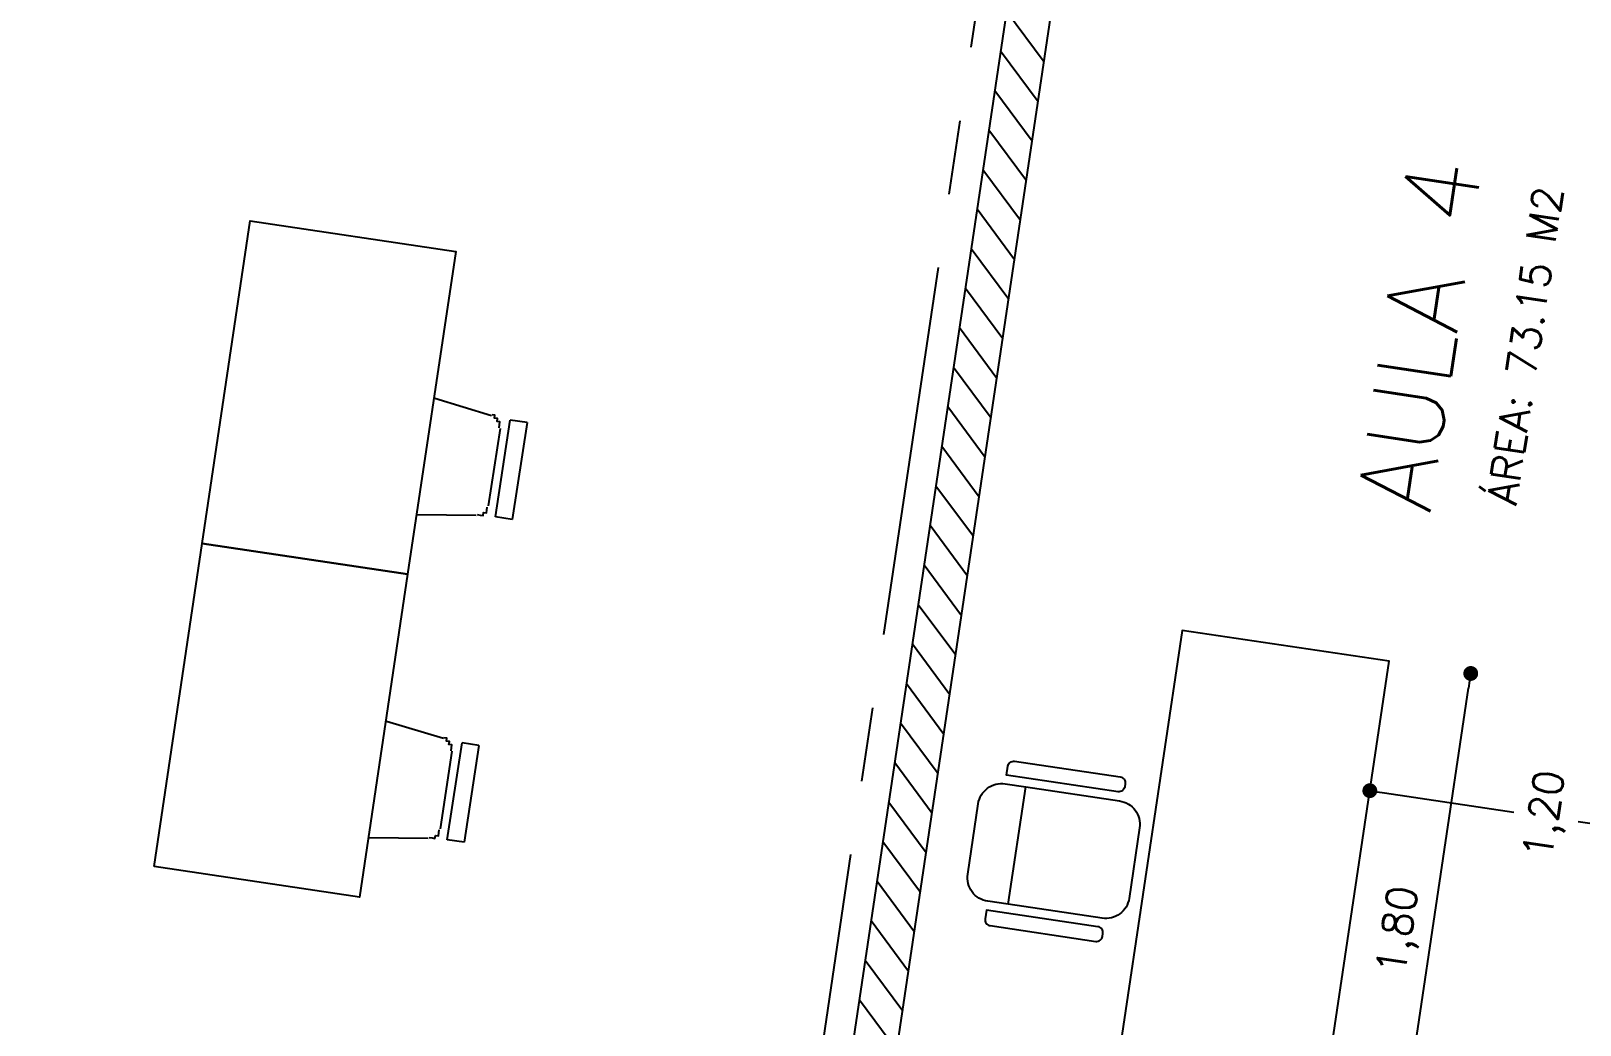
# Model space of a CAD drawing. Header units: millimetres. Extents: x 338 to 506, y 179 to 335.
# Drawn here: x 421.36 to 426.58, y 267.03 to 270.38 of the extents above; entities that cross this region are included whole.
import ezdxf
from ezdxf.enums import TextEntityAlignment as Align

# ---------------------------------------------------------------- set-up
doc = ezdxf.new("R2010")
doc.units = ezdxf.units.MM
doc.linetypes.add('CENTER', pattern=[2, 1.25, -0.25, 0.25, -0.25])
doc.linetypes.add('DASHED2', pattern=[0.375, 0.25, -0.125])
for name, color, linetype in [('EJES_DE_COLUMNA', 255, 'DASHED2'), ('MUROS', 32, 'Continuous'), ('PUPITRES', 8, 'Continuous'), ('TEXTOS', 7, 'Continuous')]:
    doc.layers.add(name, color=color, linetype=linetype)
doc.styles.add('NOTAS', font='simplex.shx')
doc.styles.get("Standard").update_dxf_attribs({"font": 'ARIALUNI.ttf'})
doc.dimstyles.new('ROMANS', dxfattribs={"dimtxt": 0.1, "dimasz": 0.05, "dimexe": 0.04, "dimexo": 0.5, "dimgap": 0.05, "dimtad": 1, "dimtih": 1, "dimtoh": 1, "dimdec": 4, "dimzin": 5, "dimdsep": 46, "dimtxsty": 'Standard', "dimsah": 1, "dimcen": 0.05, "dimse1": 1, "dimse2": 1, "dimclrd": 7, "dimclre": 7, "dimclrt": 7, "dimadec": 0, "dimazin": 0, "dimtfac": 1, "dimtdec": 4, "dimtix": 1, "dimtmove": 2, "dimatfit": 3, "dimfxl": 1, "dimtolj": 1, "dimarcsym": 0})

# ---------------------------------------------------------------- blocks, each defined once
blk = doc.blocks.new('*X912')
at = {"color": 0}
for p, q in [((89.0268, 74.5177), (88.8768, 74.3677)), ((89.1615, 74.5177), (89.0115, 74.3677)), ((89.2962, 74.5177), (89.1462, 74.3677)), ((89.4309, 74.5177), (89.2809, 74.3677)), ((89.5656, 74.5177), (89.4156, 74.3677)), ((89.7003, 74.5177), (89.5503, 74.3677)), ((89.835, 74.5177), (89.685, 74.3677)), ((89.9697, 74.5177), (89.8197, 74.3677)), ((90.1044, 74.5177), (89.9544, 74.3677)), ((90.2391, 74.5177), (90.0891, 74.3677)), ((90.3739, 74.5177), (90.2239, 74.3677)), ((90.5086, 74.5177), (90.3586, 74.3677)), ((90.6433, 74.5177), (90.4933, 74.3677)), ((90.778, 74.5177), (90.628, 74.3677)), ((90.9127, 74.5177), (90.7627, 74.3677)), ((91.0474, 74.5177), (90.8974, 74.3677)), ((91.1821, 74.5177), (91.0321, 74.3677)), ((91.3168, 74.5177), (91.1668, 74.3677)), ((91.4515, 74.5177), (91.3015, 74.3677)), ((91.5862, 74.5177), (91.4362, 74.3677)), ((91.7209, 74.5177), (91.5709, 74.3677)), ((91.8556, 74.5177), (91.7056, 74.3677)), ((91.9903, 74.5177), (91.8403, 74.3677)), ((92.125, 74.5177), (91.975, 74.3677)), ((92.2597, 74.5177), (92.1097, 74.3677)), ((92.3944, 74.5177), (92.2444, 74.3677))]:
    blk.add_line(p, q, dxfattribs=at)
blk = doc.blocks.new('MESAS_AULA_INFORMATICA')
at = {"color": 18, "extrusion": (-2.33163e-06, -0.000958086, 1)}
for p, q in [((2982.09, 1956.5213, -0.0148), (2982.1172, 1956.323, -0.015)), ((2982.4565, 1956.3214, -0.015), (2982.4858, 1956.5194, -0.0148)), ((2983.19, 1956.5213, -0.0148), (2983.2172, 1956.323, -0.015)), ((2983.5565, 1956.3214, -0.015), (2983.5858, 1956.5194, -0.0148)), ((2982.1212, 1956.2012, -0.0151), (2982.1215, 1956.2583, -0.0151)), ((2982.1215, 1956.2583, -0.0151), (2982.4517, 1956.2567, -0.0151)), ((2982.1547, 1956.2867, -0.015), (2982.4187, 1956.2855, -0.015)), ((2983.2212, 1956.2012, -0.0151), (2983.2215, 1956.2583, -0.0151)), ((2983.2215, 1956.2583, -0.0151), (2983.5517, 1956.2567, -0.0151)), ((2983.2547, 1956.2867, -0.015), (2983.5187, 1956.2855, -0.015)), ((2982.4514, 1956.1996, -0.0151), (2982.4517, 1956.2567, -0.0151)), ((2983.5514, 1956.1996, -0.0151), (2983.5517, 1956.2567, -0.0151)), ((2982.4514, 1956.1996, -0.0151), (2982.1212, 1956.2012, -0.0151)), ((2983.5514, 1956.1996, -0.0151), (2983.2212, 1956.2012, -0.0151))]:
    blk.add_line(p, q, dxfattribs=at)
at = {"color": 18, "elevation": -0.0148}
for points in [[(2981.8867, 1957.2223), (2982.9867, 1957.2223), (2982.9867, 1956.5223), (2981.8867, 1956.5223)], [(2982.9867, 1957.2223), (2984.0867, 1957.2223), (2984.0867, 1956.5223), (2982.9867, 1956.5223)]]:
    blk.add_lwpolyline(points, close=True, dxfattribs=at)
at = {"color": 18}
for points in [[(2982.12, 1956.32, -0.015), (2982.12, 1956.32, -0.015), (2982.12, 1956.32, -0.015), (2982.12, 1956.32, -0.015), (2982.12, 1956.32, -0.015), (2982.12, 1956.32, -0.015), (2982.12, 1956.32, -0.015), (2982.12, 1956.32, -0.015), (2982.12, 1956.32, -0.015), (2982.12, 1956.32, -0.015), (2982.12, 1956.32, -0.015), (2982.12, 1956.32, -0.015), (2982.12, 1956.32, -0.015), (2982.12, 1956.32, -0.015), (2982.12, 1956.32, -0.015), (2982.12, 1956.32, -0.015), (2982.12, 1956.32, -0.015), (2982.12, 1956.32, -0.015), (2982.12, 1956.31, -0.015), (2982.12, 1956.31, -0.015), (2982.12, 1956.31, -0.015), (2982.12, 1956.31, -0.015), (2982.12, 1956.31, -0.015), (2982.12, 1956.31, -0.015), (2982.12, 1956.31, -0.015), (2982.12, 1956.31, -0.015), (2982.12, 1956.31, -0.015), (2982.12, 1956.31, -0.015), (2982.12, 1956.31, -0.015), (2982.12, 1956.31, -0.015), (2982.12, 1956.31, -0.015), (2982.12, 1956.31, -0.015), (2982.12, 1956.31, -0.015), (2982.12, 1956.31, -0.015), (2982.12, 1956.31, -0.015), (2982.12, 1956.31, -0.015), (2982.12, 1956.31, -0.015), (2982.12, 1956.31, -0.015), (2982.12, 1956.31, -0.015), (2982.12, 1956.31, -0.015), (2982.12, 1956.31, -0.015), (2982.12, 1956.31, -0.015), (2982.12, 1956.3, -0.015), (2982.12, 1956.3, -0.015), (2982.12, 1956.3, -0.015), (2982.12, 1956.3, -0.015), (2982.12, 1956.3, -0.015), (2982.13, 1956.3, -0.015), (2982.13, 1956.3, -0.015), (2982.13, 1956.3, -0.015), (2982.13, 1956.3, -0.015), (2982.13, 1956.3, -0.015), (2982.13, 1956.3, -0.015), (2982.13, 1956.3, -0.015), (2982.13, 1956.3, -0.015), (2982.13, 1956.3, -0.015), (2982.13, 1956.3, -0.015), (2982.13, 1956.3, -0.015), (2982.13, 1956.3, -0.015), (2982.13, 1956.3, -0.015), (2982.13, 1956.3, -0.015), (2982.13, 1956.3, -0.015), (2982.13, 1956.3, -0.015), (2982.13, 1956.3, -0.015), (2982.13, 1956.3, -0.015), (2982.13, 1956.3, -0.015), (2982.13, 1956.3, -0.015), (2982.13, 1956.3, -0.015), (2982.13, 1956.3, -0.015), (2982.13, 1956.3, -0.015), (2982.13, 1956.3, -0.015), (2982.13, 1956.3, -0.015), (2982.13, 1956.29, -0.015), (2982.13, 1956.29, -0.015), (2982.13, 1956.29, -0.015), (2982.13, 1956.29, -0.015), (2982.13, 1956.29, -0.015), (2982.13, 1956.29, -0.015), (2982.13, 1956.29, -0.015), (2982.14, 1956.29, -0.015), (2982.14, 1956.29, -0.015), (2982.14, 1956.29, -0.015), (2982.14, 1956.29, -0.015), (2982.14, 1956.29, -0.015), (2982.14, 1956.29, -0.015), (2982.14, 1956.29, -0.015), (2982.14, 1956.29, -0.015), (2982.14, 1956.29, -0.015), (2982.14, 1956.29, -0.015), (2982.14, 1956.29, -0.015), (2982.14, 1956.29, -0.015), (2982.14, 1956.29, -0.015), (2982.14, 1956.29, -0.015), (2982.14, 1956.29, -0.015), (2982.14, 1956.29, -0.015), (2982.14, 1956.29, -0.015), (2982.14, 1956.29, -0.015), (2982.14, 1956.29, -0.015), (2982.14, 1956.29, -0.015), (2982.14, 1956.29, -0.015), (2982.14, 1956.29, -0.015), (2982.14, 1956.29, -0.015), (2982.14, 1956.29, -0.015), (2982.14, 1956.29, -0.015), (2982.14, 1956.29, -0.015), (2982.15, 1956.29, -0.015), (2982.15, 1956.29, -0.015), (2982.15, 1956.29, -0.015), (2982.15, 1956.29, -0.015), (2982.15, 1956.29, -0.015), (2982.15, 1956.29, -0.015), (2982.15, 1956.29, -0.015), (2982.15, 1956.29, -0.015), (2982.15, 1956.29, -0.015), (2982.15, 1956.29, -0.015), (2982.15, 1956.29, -0.015), (2982.15, 1956.29, -0.015), (2982.15, 1956.29, -0.015), (2982.15, 1956.29, -0.015), (2982.15, 1956.29, -0.015), (2982.15, 1956.29, -0.015), (2982.15, 1956.29, -0.015), (2982.15, 1956.29, -0.015), (2982.15, 1956.29, -0.015), (2982.15, 1956.29, -0.015), (2982.15, 1956.29, -0.015), (2982.15, 1956.29, -0.015), (2982.15, 1956.29, -0.015), (2982.15, 1956.29, -0.015)], [(2982.42, 1956.29, -0.015), (2982.42, 1956.29, -0.015), (2982.42, 1956.29, -0.015), (2982.42, 1956.29, -0.015), (2982.42, 1956.29, -0.015), (2982.42, 1956.29, -0.015), (2982.42, 1956.29, -0.015), (2982.42, 1956.29, -0.015), (2982.42, 1956.29, -0.015), (2982.42, 1956.29, -0.015), (2982.42, 1956.29, -0.015), (2982.42, 1956.29, -0.015), (2982.42, 1956.29, -0.015), (2982.42, 1956.29, -0.015), (2982.42, 1956.29, -0.015), (2982.43, 1956.29, -0.015), (2982.43, 1956.29, -0.015), (2982.43, 1956.29, -0.015), (2982.43, 1956.29, -0.015), (2982.43, 1956.29, -0.015), (2982.43, 1956.29, -0.015), (2982.43, 1956.29, -0.015), (2982.43, 1956.29, -0.015), (2982.43, 1956.29, -0.015), (2982.43, 1956.29, -0.015), (2982.43, 1956.29, -0.015), (2982.43, 1956.29, -0.015), (2982.43, 1956.29, -0.015), (2982.43, 1956.29, -0.015), (2982.43, 1956.29, -0.015), (2982.43, 1956.29, -0.015), (2982.43, 1956.29, -0.015), (2982.43, 1956.29, -0.015), (2982.43, 1956.29, -0.015), (2982.43, 1956.29, -0.015), (2982.43, 1956.29, -0.015), (2982.43, 1956.29, -0.015), (2982.43, 1956.29, -0.015), (2982.43, 1956.29, -0.015), (2982.43, 1956.29, -0.015), (2982.44, 1956.29, -0.015), (2982.44, 1956.29, -0.015), (2982.44, 1956.29, -0.015), (2982.44, 1956.29, -0.015), (2982.44, 1956.29, -0.015), (2982.44, 1956.29, -0.015), (2982.44, 1956.29, -0.015), (2982.44, 1956.29, -0.015), (2982.44, 1956.29, -0.015), (2982.44, 1956.29, -0.015), (2982.44, 1956.29, -0.015), (2982.44, 1956.29, -0.015), (2982.44, 1956.29, -0.015), (2982.44, 1956.29, -0.015), (2982.44, 1956.29, -0.015), (2982.44, 1956.29, -0.015), (2982.44, 1956.29, -0.015), (2982.44, 1956.29, -0.015), (2982.44, 1956.29, -0.015), (2982.44, 1956.29, -0.015), (2982.44, 1956.29, -0.015), (2982.44, 1956.29, -0.015), (2982.44, 1956.29, -0.015), (2982.44, 1956.3, -0.015), (2982.44, 1956.3, -0.015), (2982.44, 1956.3, -0.015), (2982.44, 1956.3, -0.015), (2982.44, 1956.3, -0.015), (2982.44, 1956.3, -0.015), (2982.45, 1956.3, -0.015), (2982.45, 1956.3, -0.015), (2982.45, 1956.3, -0.015), (2982.45, 1956.3, -0.015), (2982.45, 1956.3, -0.015), (2982.45, 1956.3, -0.015), (2982.45, 1956.3, -0.015), (2982.45, 1956.3, -0.015), (2982.45, 1956.3, -0.015), (2982.45, 1956.3, -0.015), (2982.45, 1956.3, -0.015), (2982.45, 1956.3, -0.015), (2982.45, 1956.3, -0.015), (2982.45, 1956.3, -0.015), (2982.45, 1956.3, -0.015), (2982.45, 1956.3, -0.015), (2982.45, 1956.3, -0.015), (2982.45, 1956.3, -0.015), (2982.45, 1956.3, -0.015), (2982.45, 1956.3, -0.015), (2982.45, 1956.3, -0.015), (2982.45, 1956.3, -0.015), (2982.45, 1956.31, -0.015), (2982.45, 1956.31, -0.015), (2982.45, 1956.31, -0.015), (2982.45, 1956.31, -0.015), (2982.45, 1956.31, -0.015), (2982.45, 1956.31, -0.015), (2982.45, 1956.31, -0.015), (2982.45, 1956.31, -0.015), (2982.45, 1956.31, -0.015), (2982.45, 1956.31, -0.015), (2982.45, 1956.31, -0.015), (2982.45, 1956.31, -0.015), (2982.45, 1956.31, -0.015), (2982.45, 1956.31, -0.015), (2982.45, 1956.31, -0.015), (2982.45, 1956.31, -0.015), (2982.45, 1956.31, -0.015), (2982.45, 1956.31, -0.015), (2982.45, 1956.31, -0.015), (2982.45, 1956.31, -0.015), (2982.45, 1956.31, -0.015), (2982.45, 1956.31, -0.015), (2982.45, 1956.31, -0.015), (2982.46, 1956.31, -0.015), (2982.46, 1956.32, -0.015), (2982.46, 1956.32, -0.015), (2982.46, 1956.32, -0.015), (2982.46, 1956.32, -0.015), (2982.46, 1956.32, -0.015), (2982.46, 1956.32, -0.015), (2982.46, 1956.32, -0.015), (2982.46, 1956.32, -0.015), (2982.46, 1956.32, -0.015), (2982.46, 1956.32, -0.015), (2982.46, 1956.32, -0.015), (2982.46, 1956.32, -0.015), (2982.46, 1956.32, -0.015), (2982.46, 1956.32, -0.015)], [(2983.22, 1956.32, -0.015), (2983.22, 1956.32, -0.015), (2983.22, 1956.32, -0.015), (2983.22, 1956.32, -0.015), (2983.22, 1956.32, -0.015), (2983.22, 1956.32, -0.015), (2983.22, 1956.32, -0.015), (2983.22, 1956.32, -0.015), (2983.22, 1956.32, -0.015), (2983.22, 1956.32, -0.015), (2983.22, 1956.32, -0.015), (2983.22, 1956.32, -0.015), (2983.22, 1956.32, -0.015), (2983.22, 1956.32, -0.015), (2983.22, 1956.32, -0.015), (2983.22, 1956.32, -0.015), (2983.22, 1956.32, -0.015), (2983.22, 1956.32, -0.015), (2983.22, 1956.31, -0.015), (2983.22, 1956.31, -0.015), (2983.22, 1956.31, -0.015), (2983.22, 1956.31, -0.015), (2983.22, 1956.31, -0.015), (2983.22, 1956.31, -0.015), (2983.22, 1956.31, -0.015), (2983.22, 1956.31, -0.015), (2983.22, 1956.31, -0.015), (2983.22, 1956.31, -0.015), (2983.22, 1956.31, -0.015), (2983.22, 1956.31, -0.015), (2983.22, 1956.31, -0.015), (2983.22, 1956.31, -0.015), (2983.22, 1956.31, -0.015), (2983.22, 1956.31, -0.015), (2983.22, 1956.31, -0.015), (2983.22, 1956.31, -0.015), (2983.22, 1956.31, -0.015), (2983.22, 1956.31, -0.015), (2983.22, 1956.31, -0.015), (2983.22, 1956.31, -0.015), (2983.22, 1956.31, -0.015), (2983.22, 1956.31, -0.015), (2983.22, 1956.3, -0.015), (2983.22, 1956.3, -0.015), (2983.22, 1956.3, -0.015), (2983.22, 1956.3, -0.015), (2983.22, 1956.3, -0.015), (2983.23, 1956.3, -0.015), (2983.23, 1956.3, -0.015), (2983.23, 1956.3, -0.015), (2983.23, 1956.3, -0.015), (2983.23, 1956.3, -0.015), (2983.23, 1956.3, -0.015), (2983.23, 1956.3, -0.015), (2983.23, 1956.3, -0.015), (2983.23, 1956.3, -0.015), (2983.23, 1956.3, -0.015), (2983.23, 1956.3, -0.015), (2983.23, 1956.3, -0.015), (2983.23, 1956.3, -0.015), (2983.23, 1956.3, -0.015), (2983.23, 1956.3, -0.015), (2983.23, 1956.3, -0.015), (2983.23, 1956.3, -0.015), (2983.23, 1956.3, -0.015), (2983.23, 1956.3, -0.015), (2983.23, 1956.3, -0.015), (2983.23, 1956.3, -0.015), (2983.23, 1956.3, -0.015), (2983.23, 1956.3, -0.015), (2983.23, 1956.3, -0.015), (2983.23, 1956.3, -0.015), (2983.23, 1956.29, -0.015), (2983.23, 1956.29, -0.015), (2983.23, 1956.29, -0.015), (2983.23, 1956.29, -0.015), (2983.23, 1956.29, -0.015), (2983.23, 1956.29, -0.015), (2983.23, 1956.29, -0.015), (2983.24, 1956.29, -0.015), (2983.24, 1956.29, -0.015), (2983.24, 1956.29, -0.015), (2983.24, 1956.29, -0.015), (2983.24, 1956.29, -0.015), (2983.24, 1956.29, -0.015), (2983.24, 1956.29, -0.015), (2983.24, 1956.29, -0.015), (2983.24, 1956.29, -0.015), (2983.24, 1956.29, -0.015), (2983.24, 1956.29, -0.015), (2983.24, 1956.29, -0.015), (2983.24, 1956.29, -0.015), (2983.24, 1956.29, -0.015), (2983.24, 1956.29, -0.015), (2983.24, 1956.29, -0.015), (2983.24, 1956.29, -0.015), (2983.24, 1956.29, -0.015), (2983.24, 1956.29, -0.015), (2983.24, 1956.29, -0.015), (2983.24, 1956.29, -0.015), (2983.24, 1956.29, -0.015), (2983.24, 1956.29, -0.015), (2983.24, 1956.29, -0.015), (2983.24, 1956.29, -0.015), (2983.24, 1956.29, -0.015), (2983.25, 1956.29, -0.015), (2983.25, 1956.29, -0.015), (2983.25, 1956.29, -0.015), (2983.25, 1956.29, -0.015), (2983.25, 1956.29, -0.015), (2983.25, 1956.29, -0.015), (2983.25, 1956.29, -0.015), (2983.25, 1956.29, -0.015), (2983.25, 1956.29, -0.015), (2983.25, 1956.29, -0.015), (2983.25, 1956.29, -0.015), (2983.25, 1956.29, -0.015), (2983.25, 1956.29, -0.015), (2983.25, 1956.29, -0.015), (2983.25, 1956.29, -0.015), (2983.25, 1956.29, -0.015), (2983.25, 1956.29, -0.015), (2983.25, 1956.29, -0.015), (2983.25, 1956.29, -0.015), (2983.25, 1956.29, -0.015), (2983.25, 1956.29, -0.015), (2983.25, 1956.29, -0.015), (2983.25, 1956.29, -0.015), (2983.25, 1956.29, -0.015)], [(2983.52, 1956.29, -0.015), (2983.52, 1956.29, -0.015), (2983.52, 1956.29, -0.015), (2983.52, 1956.29, -0.015), (2983.52, 1956.29, -0.015), (2983.52, 1956.29, -0.015), (2983.52, 1956.29, -0.015), (2983.52, 1956.29, -0.015), (2983.52, 1956.29, -0.015), (2983.52, 1956.29, -0.015), (2983.52, 1956.29, -0.015), (2983.52, 1956.29, -0.015), (2983.52, 1956.29, -0.015), (2983.52, 1956.29, -0.015), (2983.52, 1956.29, -0.015), (2983.53, 1956.29, -0.015), (2983.53, 1956.29, -0.015), (2983.53, 1956.29, -0.015), (2983.53, 1956.29, -0.015), (2983.53, 1956.29, -0.015), (2983.53, 1956.29, -0.015), (2983.53, 1956.29, -0.015), (2983.53, 1956.29, -0.015), (2983.53, 1956.29, -0.015), (2983.53, 1956.29, -0.015), (2983.53, 1956.29, -0.015), (2983.53, 1956.29, -0.015), (2983.53, 1956.29, -0.015), (2983.53, 1956.29, -0.015), (2983.53, 1956.29, -0.015), (2983.53, 1956.29, -0.015), (2983.53, 1956.29, -0.015), (2983.53, 1956.29, -0.015), (2983.53, 1956.29, -0.015), (2983.53, 1956.29, -0.015), (2983.53, 1956.29, -0.015), (2983.53, 1956.29, -0.015), (2983.53, 1956.29, -0.015), (2983.53, 1956.29, -0.015), (2983.53, 1956.29, -0.015), (2983.54, 1956.29, -0.015), (2983.54, 1956.29, -0.015), (2983.54, 1956.29, -0.015), (2983.54, 1956.29, -0.015), (2983.54, 1956.29, -0.015), (2983.54, 1956.29, -0.015), (2983.54, 1956.29, -0.015), (2983.54, 1956.29, -0.015), (2983.54, 1956.29, -0.015), (2983.54, 1956.29, -0.015), (2983.54, 1956.29, -0.015), (2983.54, 1956.29, -0.015), (2983.54, 1956.29, -0.015), (2983.54, 1956.29, -0.015), (2983.54, 1956.29, -0.015), (2983.54, 1956.29, -0.015), (2983.54, 1956.29, -0.015), (2983.54, 1956.29, -0.015), (2983.54, 1956.29, -0.015), (2983.54, 1956.29, -0.015), (2983.54, 1956.29, -0.015), (2983.54, 1956.29, -0.015), (2983.54, 1956.29, -0.015), (2983.54, 1956.3, -0.015), (2983.54, 1956.3, -0.015), (2983.54, 1956.3, -0.015), (2983.54, 1956.3, -0.015), (2983.54, 1956.3, -0.015), (2983.54, 1956.3, -0.015), (2983.55, 1956.3, -0.015), (2983.55, 1956.3, -0.015), (2983.55, 1956.3, -0.015), (2983.55, 1956.3, -0.015), (2983.55, 1956.3, -0.015), (2983.55, 1956.3, -0.015), (2983.55, 1956.3, -0.015), (2983.55, 1956.3, -0.015), (2983.55, 1956.3, -0.015), (2983.55, 1956.3, -0.015), (2983.55, 1956.3, -0.015), (2983.55, 1956.3, -0.015), (2983.55, 1956.3, -0.015), (2983.55, 1956.3, -0.015), (2983.55, 1956.3, -0.015), (2983.55, 1956.3, -0.015), (2983.55, 1956.3, -0.015), (2983.55, 1956.3, -0.015), (2983.55, 1956.3, -0.015), (2983.55, 1956.3, -0.015), (2983.55, 1956.3, -0.015), (2983.55, 1956.3, -0.015), (2983.55, 1956.31, -0.015), (2983.55, 1956.31, -0.015), (2983.55, 1956.31, -0.015), (2983.55, 1956.31, -0.015), (2983.55, 1956.31, -0.015), (2983.55, 1956.31, -0.015), (2983.55, 1956.31, -0.015), (2983.55, 1956.31, -0.015), (2983.55, 1956.31, -0.015), (2983.55, 1956.31, -0.015), (2983.55, 1956.31, -0.015), (2983.55, 1956.31, -0.015), (2983.55, 1956.31, -0.015), (2983.55, 1956.31, -0.015), (2983.55, 1956.31, -0.015), (2983.55, 1956.31, -0.015), (2983.55, 1956.31, -0.015), (2983.55, 1956.31, -0.015), (2983.55, 1956.31, -0.015), (2983.55, 1956.31, -0.015), (2983.55, 1956.31, -0.015), (2983.55, 1956.31, -0.015), (2983.55, 1956.31, -0.015), (2983.56, 1956.31, -0.015), (2983.56, 1956.32, -0.015), (2983.56, 1956.32, -0.015), (2983.56, 1956.32, -0.015), (2983.56, 1956.32, -0.015), (2983.56, 1956.32, -0.015), (2983.56, 1956.32, -0.015), (2983.56, 1956.32, -0.015), (2983.56, 1956.32, -0.015), (2983.56, 1956.32, -0.015), (2983.56, 1956.32, -0.015), (2983.56, 1956.32, -0.015), (2983.56, 1956.32, -0.015), (2983.56, 1956.32, -0.015), (2983.56, 1956.32, -0.015)]]:
    blk.add_polyline3d(points, dxfattribs=at)
blk = doc.blocks.new('SILLA')
at = {"layer": 'PUPITRES', "linetype": 'Continuous'}
blk.add_line((-81.5299, 361.4449), (-81.1299, 361.4449), dxfattribs=at)
for points in [[(-81.5299, 361.4449), (-81.5299, 361.5149, -0.414214), (-81.4499, 361.5949), (-81.2099, 361.5949, -0.414214), (-81.1299, 361.5149), (-81.1299, 361.4449), (-81.1299, 361.1249, -0.414214), (-81.2099, 361.0449), (-81.4499, 361.0449, -0.414214), (-81.5299, 361.1249)], [(-81.5899, 361.5149, 0.414214), (-81.6099, 361.4949), (-81.6099, 361.1349, 0.414214), (-81.5899, 361.1149), (-81.5799, 361.1149, 0.414214), (-81.5599, 361.1349), (-81.5599, 361.5149)], [(-81.0699, 361.5149, -0.414214), (-81.0499, 361.4949), (-81.0499, 361.1349, -0.414214), (-81.0699, 361.1149), (-81.0799, 361.1149, -0.414214), (-81.0999, 361.1349), (-81.0999, 361.5149)]]:
    blk.add_lwpolyline(points, format="xyb", close=True, dxfattribs=at)
blk = doc.blocks.new('_DOT')
at = {"color": 0, "linetype": 'ByBlock'}
blk.add_line((-0.5, 0), (-1, 0), dxfattribs=at)
at = {"color": 0, "linetype": 'ByBlock', "const_width": 0.5}
blk.add_lwpolyline([(-0.25, 0, 1), (0.25, 0, 1)], format="xyb", close=True, dxfattribs=at)
blk = doc.blocks.new('*U346')
at = {"color": 7, "style": 'NOTAS'}
blk.add_text('1,80', height=0.1, dxfattribs=at).set_placement((1.2188, 8.0056))
blk = doc.blocks.new('*D159')
at = {"color": 7, "transparency": 16777216}
blk.add_line((0.5125, 7.9365), (2.2108, 7.9365), dxfattribs=at)
at = {"layer": 'DEFPOINTS', "color": 0, "transparency": 16777216}
for p in [(0.4625, 8.2147), (2.2608, 8.2147), (2.2608, 7.9365)]:
    blk.add_point(p, dxfattribs=at)
at = {"transparency": 16777216}
blk.add_blockref('*U346', (0, 0), dxfattribs=at)
at = {"color": 7, "transparency": 16777216, "xscale": 0.05, "yscale": 0.05, "zscale": 0.05, "rotation": 180}
blk.add_blockref('_DOT', (0.4625, 7.9365), dxfattribs=at)
at = {"color": 7, "transparency": 16777216, "xscale": 0.05, "yscale": 0.05, "zscale": 0.05}
blk.add_blockref('_DOT', (2.2608, 7.9365), dxfattribs=at)
blk = doc.blocks.new('*U352')
at = {"color": 7, "style": 'NOTAS'}
blk.add_text('1,20', height=0.1, dxfattribs=at).set_placement((1.6771, 7.5742))
blk = doc.blocks.new('*D166')
at = {"color": 7, "transparency": 16777216}
for p, q in [((1.82, 8.1647), (1.82, 7.7242)), ((1.82, 7.0647), (1.82, 7.5051))]:
    blk.add_line(p, q, dxfattribs=at)
at = {"layer": 'DEFPOINTS', "color": 0, "transparency": 16777216}
for p in [(1.9951, 8.2147), (1.82, 7.0147), (1.9951, 7.0147)]:
    blk.add_point(p, dxfattribs=at)
at = {"color": 7, "transparency": 16777216, "xscale": 0.05, "yscale": 0.05, "zscale": 0.05}
for p, rotation in [((1.82, 8.2147), 90), ((1.82, 7.0147), 270)]:
    blk.add_blockref('_DOT', p, dxfattribs=dict(at, rotation=rotation))
at = {"transparency": 16777216}
blk.add_blockref('*U352', (0, 0), dxfattribs=at)
blk = doc.blocks.new('EJES_ESTRUCTURALES')
at = {"layer": 'EJES_DE_COLUMNA', "color": 9, "linetype": 'CENTER'}
blk.add_line((661.47768, 169.90297), (759.37077, 169.90297), dxfattribs=at)
blk = doc.blocks.new('*U154')
at = {"layer": 'PUPITRES', "linetype": 'Continuous'}
blk.add_lwpolyline([(0.4625, 8.21465), (2.26076, 8.21465), (2.26076, 8.91963), (0.4625, 8.91963)], close=True, dxfattribs=at)
at = {"layer": 'MUROS'}
blk.add_blockref('SILLA', (82.79167, -352.08132), dxfattribs=at)
dim = blk.add_linear_dim(base=(2.26076, 7.93654), p1=(0.4625, 8.21465), p2=(2.26076, 8.21465), dimstyle='ROMANS')
dim.commit()
dim.dimension.update_dxf_attribs({"geometry": '*D159', "text_midpoint": (1.36163, 8.04606)})
at = {"color": 18}
dim = blk.add_linear_dim(base=(1.81996, 7.01465), p1=(1.99506, 8.21465), p2=(1.99506, 7.01465), angle=90, dimstyle='ROMANS', dxfattribs=at)
dim.commit()
dim.dimension.update_dxf_attribs({"geometry": '*D166', "text_midpoint": (1.81996, 7.61465)})
blk = doc.blocks.new('A$C7152A42C')
at = {"layer": 'MUROS'}
blk.add_lwpolyline([(95.06987, 74.36772), (95.06986, 74.51772), (88.05626, 74.51772), (88.05626, 74.36772), (95.06986, 74.36772)], dxfattribs=at)
at = {"color": 4}
blk.add_blockref('MESAS_AULA_INFORMATICA', (-2892.7659, -1880.28762), dxfattribs=at)
at = {"layer": 'EJES_DE_COLUMNA'}
blk.add_blockref('EJES_ESTRUCTURALES', (-631.22088, -95.28525), dxfattribs=at)
at = {"layer": 'MUROS', "linetype": 'Continuous'}
blk.add_blockref('*X912', (0, 0), dxfattribs=at)
at = {"layer": 'MUROS'}
blk.add_blockref('*U154', (88.15691, 64.70522), dxfattribs=at)
at = {"layer": 'TEXTOS', "color": 5, "style": 'NOTAS'}
for s, height, p in [('AULA 4', 0.25, (91.52226, 73.10602)), ('ÁREA: 73.15 M2', 0.1, (91.53806, 72.67311))]:
    blk.add_text(s, height=height, dxfattribs=at).set_placement(p, align=Align.TOP_CENTER)

msp = doc.modelspace()

# ---------------------------------------------------------------- block references
at = {"layer": 'MUROS', "color": 32, "rotation": 81.53046525965426}
msp.add_blockref('A$C7152A42C', (484.7482, 168.0844), dxfattribs=at)

doc.saveas('drawing.dxf')
